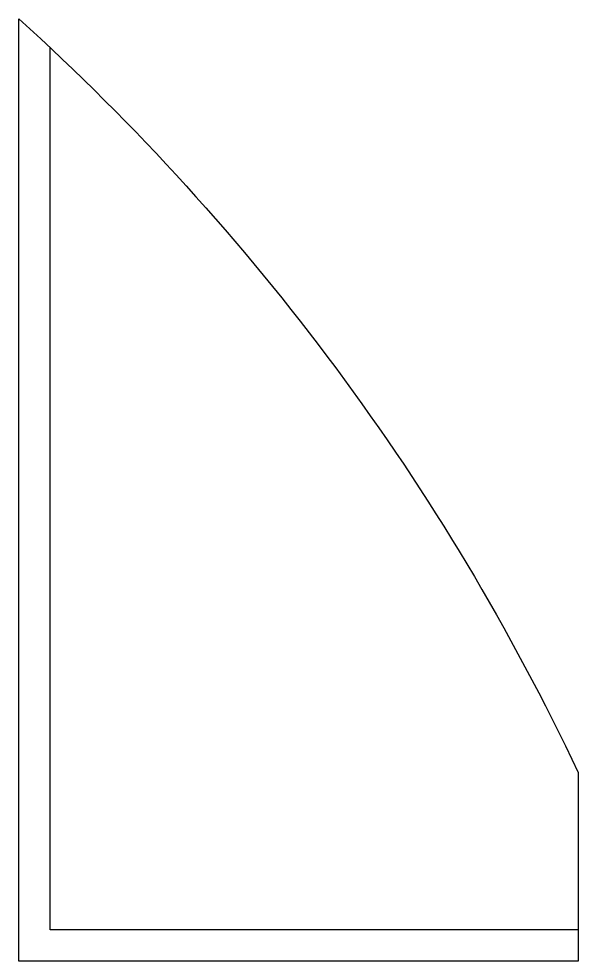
# Model space of a CAD drawing. Header units: millimetres. Extents: x 154.1 to 207.7, y 80 to 170.4.
import ezdxf

# ---------------------------------------------------------------- set-up
doc = ezdxf.new("R2010")
doc.units = ezdxf.units.MM
doc.layers.get('0').update_dxf_attribs({"linetype": 'CONTINUOUS'})

msp = doc.modelspace()

# ---------------------------------------------------------------- linework, layer by layer
for p, q in [((157.125, 83), (157.125, 167.611)), ((207.743, 83), (157.125, 83))]:
    msp.add_line(p, q)
msp.add_lwpolyline([(154.125, 170.374, -0.098879), (207.743, 98.106), (207.743, 80), (154.125, 80)], format="xyb", close=True)

doc.saveas('drawing.dxf')
